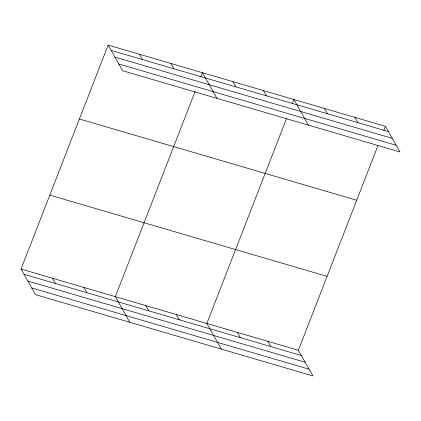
<?xml version="1.0" encoding="UTF-8"?>
<svg xmlns="http://www.w3.org/2000/svg" width="421" height="421" viewBox="0 0 421 421"><rect width="100%" height="100%" fill="white"/><g stroke="black" fill="none" stroke-linecap="round" stroke-linejoin="round"><path stroke-width="0.63" d="M21.05 269.04L298.363 350.272L312.866 375.911L35.553 294.679L21.05 269.04L108.134 45.089L385.447 126.321L399.95 151.96L122.637 70.728L108.134 45.089M195.118 91.489L115.338 296.658L129.842 322.297M200.77 76.948L202.417 72.712L216.926 98.346M286.627 118.296L206.848 323.465L221.357 349.104M292.285 103.755L293.932 99.519L308.435 125.153M298.363 350.272L377.905 145.708M383.794 130.563L385.447 126.321M111.118 50.362L388.425 131.594M114.917 57.082L392.23 138.314M118.838 64.008L396.145 145.24M79.395 118.996L356.708 200.228M49.789 195.133L327.101 276.371M24.034 274.308L301.347 355.545M27.833 281.033L305.146 362.265M31.754 287.953L309.067 369.191M354.94 117.385L357.924 122.658M324.438 108.45L327.417 113.723M263.43 90.583L266.409 95.851M232.924 81.648L235.907 86.915M170.989 63.503L173.973 68.776M139.561 54.298L142.545 59.566M267.856 341.336L270.84 346.609M237.355 332.401L240.333 337.674M176.346 314.529L179.325 319.802M145.84 305.593L148.823 310.866M83.905 287.454L86.889 292.721M52.478 278.244L55.461 283.517"/></g></svg>
